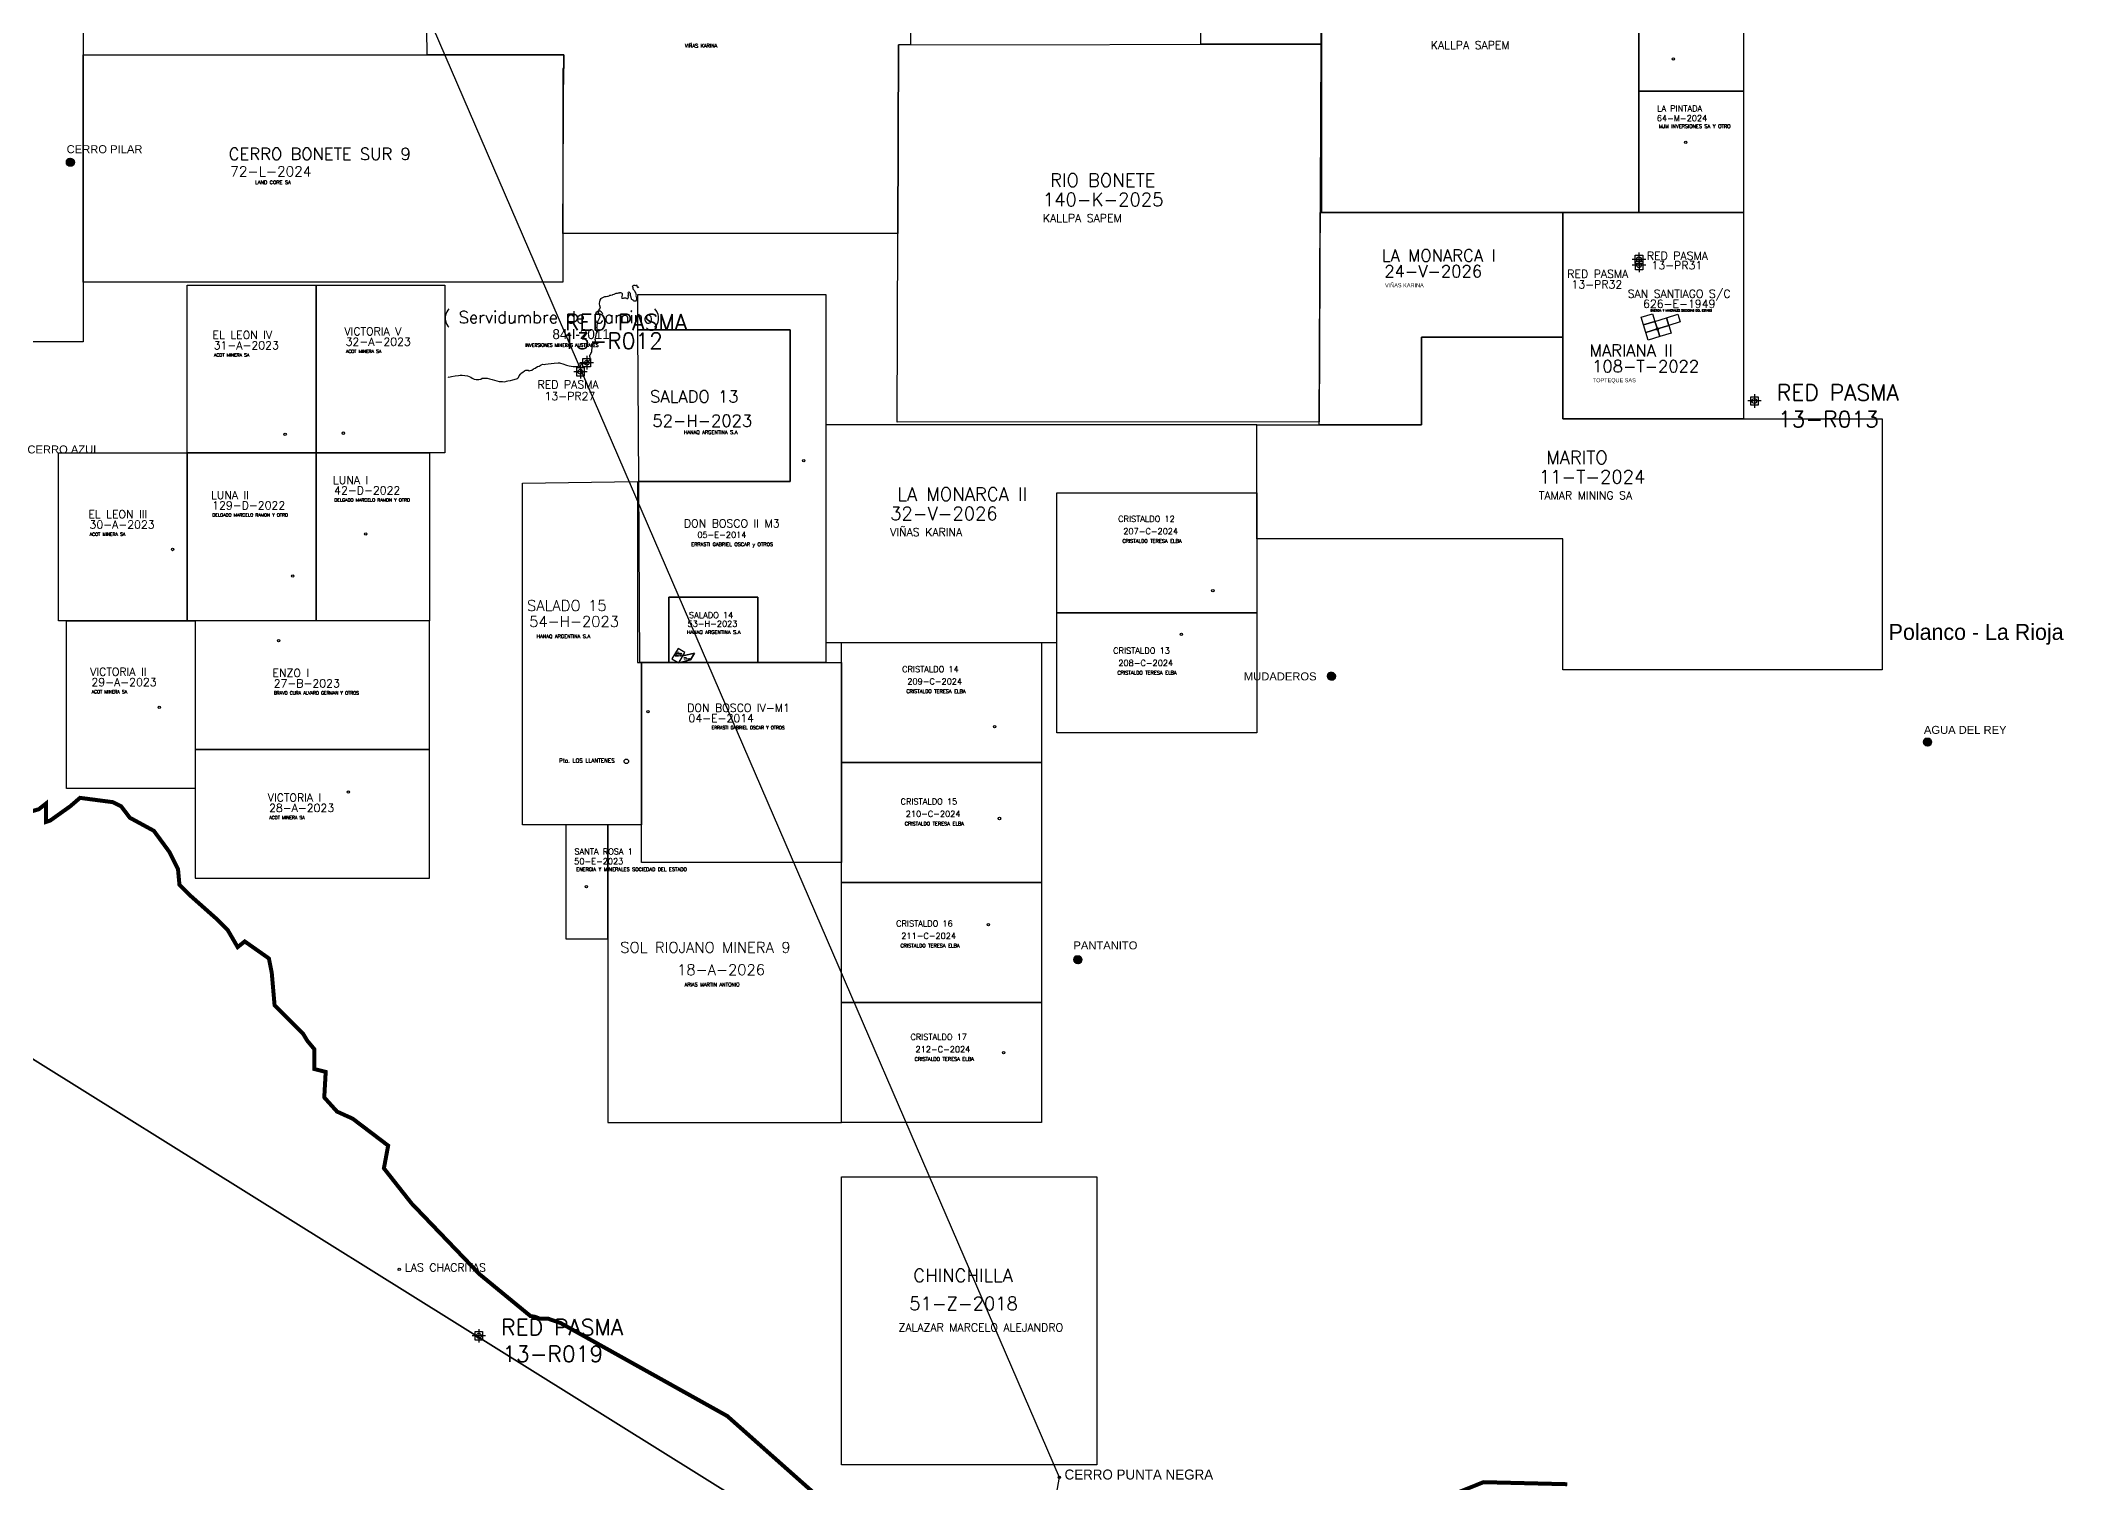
# Model space of a CAD drawing. Header units: metres. Extents: x -4406421 to 6012633, y 6449185 to 13337258.
# Drawn here: x 2519743 to 2570313, y 6831261 to 6867303 of the extents above; entities that cross this region are included whole.
import ezdxf

# ---------------------------------------------------------------- set-up
doc = ezdxf.new("R2010")
doc.units = ezdxf.units.M
doc.header["$LTSCALE"] = 20
doc.header["$MEASUREMENT"] = 0
for name, color, linetype in [('CAMINOS', 7, 'CONTINUOUS'), ('CATEOS', 7, 'CONTINUOUS'), ('LIMDEP', 9, 'CONTINUOUS'), ('MANIFEST', 1, 'CONTINUOUS'), ('MANIFEST-TEMP', 3, 'CONTINUOUS'), ('MINAPASMA', 40, 'CONTINUOUS'), ('MINAS', 76, 'CONTINUOUS'), ('P.A.S.M.A puntos', 241, 'CONTINUOUS'), ('SERVIDUMBRE', 44, 'CONTINUOUS'), ('ZONAS', 5, 'CONTINUOUS')]:
    doc.layers.add(name, color=color, linetype=linetype)
doc.layers.add('TITULARES', color=7, linetype='CONTINUOUS', true_color=0x04fbc6)
doc.styles.add('ROMANS', font='romans.shx', dxfattribs={"oblique": 1.17516e-08, "height": 3})
pattern_1 = [(45, (0, 0), (-0.0883883476483, 0.0883883476483), [])]

msp = doc.modelspace()

# ---------------------------------------------------------------- hatches: boundary and pattern name
at = {"layer": 'ZONAS', "ltscale": 100}
h = msp.add_hatch(dxfattribs=at)
h.set_pattern_fill('ANSI31', color=256, style=0)
h.set_pattern_definition(pattern_1)
h.paths.add_polyline_path([(2520390, 6864257, 1), (2520590, 6864257, 1)])
h = msp.add_hatch(dxfattribs=at)
h.set_pattern_fill('ANSI31', color=256, style=0)
h.set_pattern_definition(pattern_1)
h.paths.add_polyline_path([(2551913, 6851414, 1), (2552113, 6851414, 1)])
h = msp.add_hatch(dxfattribs=at)
h.set_pattern_fill('ANSI31', color=256, style=0)
h.set_pattern_definition(pattern_1)
h.paths.add_polyline_path([(2567013, 6849769, 1), (2566813, 6849769, 1)])
h = msp.add_hatch(dxfattribs=at)
h.set_pattern_fill('ANSI31', color=256, style=0)
h.set_pattern_definition(pattern_1)
h.paths.add_polyline_path([(2545574, 6844329, 1), (2545774, 6844329, 1)])

# ---------------------------------------------------------------- linework, layer by layer
at = {"layer": 'CAMINOS', "linetype": 'Continuous', "const_width": 100}
for points in [[(2540576, 6829669), (2536910, 6832923), (2532739, 6835250), (2532421, 6835360), (2532217, 6835360), (2532102, 6835404), (2531991, 6835422), (2530719, 6836467), (2529018, 6838239), (2529018, 6838239), (2528328, 6839114), (2528434, 6839682), (2527547, 6840355), (2527156, 6840532), (2526837, 6840886), (2526873, 6841524), (2526589, 6841595), (2526589, 6842091), (2526411, 6842304), (2526305, 6842481), (2525595, 6843190), (2525524, 6844005), (2525453, 6844360), (2524849, 6844785), (2524672, 6844643), (2524424, 6845068), (2524140, 6845352), (2523501, 6845919), (2523217, 6846202), (2523181, 6846592), (2522968, 6847018), (2522578, 6847549), (2521975, 6847877), (2521762, 6848160), (2521549, 6848266), (2520732, 6848373), (2520484, 6848160), (2520235, 6847983), (2519987, 6847806), (2519881, 6847770), (2519881, 6848231), (2519703, 6848089), (2519455, 6848018)], [(2557906, 6831219), (2555814, 6831270), (2546935, 6827706)]]:
    msp.add_lwpolyline(points, dxfattribs=at)
at = {"layer": 'CAMINOS', "linetype": 'Continuous'}
for centre, radius in [((2534387, 6849287), 56.6), ((2528710, 6836592), 30)]:
    msp.add_circle(centre, radius, dxfattribs=at)
at = {"layer": 'CATEOS', "color": 0, "ltscale": 100}
for points in [[(2518594, 6873816), (2519737, 6873816), (2519737, 6869331), (2520807, 6869331), (2520807, 6859769), (2518595, 6859768), (2518595, 6854890), (2514595, 6854890), (2514595, 6866214), (2518594, 6866214)], [(2529360, 6870656), (2541490, 6870656), (2541490, 6867196), (2541193, 6867196), (2541174, 6862478), (2532800, 6862478), (2532826, 6866947), (2529409, 6866947)], [(2520807, 6866947), (2532828, 6866947), (2532828, 6866600), (2532800, 6866600), (2532800, 6861259), (2520807, 6861259)], [(2554261, 6859885), (2557800, 6859891), (2557800, 6857850), (2565775, 6857850), (2565775, 6851572), (2557800, 6851572), (2557800, 6854850), (2550150, 6854850), (2550150, 6857700), (2554261, 6857700)], [(2550150, 6857700), (2539377, 6857700), (2539378, 6852258), (2545150, 6852258), (2545150, 6856000), (2550150, 6856000)], [(2539769, 6840258), (2539769, 6846756), (2534769, 6846756), (2534768, 6847700), (2533926, 6847700), (2533926, 6840256)]]:
    msp.add_lwpolyline(points, close=True, dxfattribs=at)
at = {"layer": 'CATEOS', "ltscale": 100}
for points in [[(2551775, 6863000), (2551770, 6872204), (2555144, 6872204), (2555149, 6870498), (2559700, 6870498), (2559700, 6863000)], [(2541154, 6857760), (2541193, 6867196), (2551747, 6867208), (2551708, 6857772)], [(2551730, 6863000), (2557800, 6863000), (2557800, 6859891), (2554261, 6859885), (2554261, 6857700), (2551708, 6857700)], [(2557800, 6863000), (2562310, 6863000), (2562310, 6857850), (2557800, 6857850)], [(2538483, 6860072), (2538483, 6856277), (2534698, 6856277), (2534677, 6860072)], [(2534670, 6856277), (2534670, 6851759), (2534768, 6851759), (2534768, 6847700), (2531795, 6847700), (2531795, 6856237)], [(2535446, 6853391), (2537674, 6853391), (2537674, 6851758), (2535739, 6851758), (2535989, 6851819), (2536092, 6851990), (2535801, 6851919), (2535853, 6852004), (2535682, 6852108), (2535526, 6851851), (2535680, 6851758), (2535446, 6851758)]]:
    msp.add_lwpolyline(points, close=True, dxfattribs=at)
at = {"layer": 'LIMDEP', "linetype": 'Continuous'}
for points in [[(2552669, 6821184), (2497152, 6855817)], [(2497152, 6855817), (2552669, 6821184)]]:
    msp.add_lwpolyline(points, dxfattribs=at)
at = {"layer": 'MANIFEST', "ltscale": 100}
for points in [[(2548747, 6867208), (2548747, 6872208), (2551747, 6872208), (2551747, 6867208)], [(2559700, 6863000), (2559700, 6866038), (2562310, 6866038), (2562310, 6863000)], [(2523414, 6861188), (2526632, 6861188), (2526632, 6856994), (2523414, 6856994)], [(2526632, 6861188), (2529851, 6861188), (2529851, 6856994), (2526632, 6856994)], [(2534768, 6851758), (2534768, 6851759), (2534722, 6851759), (2534698, 6856277), (2538483, 6856277), (2538483, 6860072), (2534677, 6860072), (2534677, 6860954), (2539377, 6860954), (2539378, 6851759), (2537674, 6851758), (2537674, 6853391), (2535446, 6853391), (2535446, 6851758)], [(2520195, 6856994), (2523414, 6856994), (2523414, 6852800), (2520195, 6852800)], [(2523414, 6856994), (2526632, 6856994), (2526632, 6852800), (2523414, 6852800)], [(2545150, 6856000), (2550150, 6856000), (2550150, 6853000), (2545150, 6853000)], [(2520391, 6852800), (2523610, 6852800), (2523610, 6848606), (2520391, 6848606)], [(2529469, 6852800), (2523610, 6852800), (2523610, 6849581), (2529469, 6849581)], [(2545150, 6853000), (2550150, 6853000), (2550150, 6850000), (2545150, 6850000)], [(2539769, 6852258), (2544769, 6852258), (2544769, 6849258), (2539769, 6849258)], [(2534769, 6851758), (2535680, 6851758), (2535697, 6851748), (2535739, 6851758), (2539769, 6851758), (2539769, 6846759), (2534769, 6846759)], [(2529469, 6849581), (2523610, 6849581), (2523610, 6846362), (2529469, 6846362)], [(2539769, 6849258), (2544769, 6849258), (2544769, 6846258), (2539769, 6846258)], [(2532879, 6847700), (2532879, 6844848), (2533926, 6844848), (2533926, 6847700)], [(2539769, 6846258), (2544769, 6846258), (2544769, 6843258), (2539769, 6843258)], [(2539769, 6843258), (2544769, 6843258), (2544769, 6840258), (2539769, 6840258)]]:
    msp.add_lwpolyline(points, close=True, dxfattribs=at)
at = {"layer": 'MANIFEST', "color": 1, "ltscale": 100}
for points in [[(2559700, 6869100), (2562310, 6869100), (2562310, 6866038), (2559700, 6866038)], [(2526632, 6856994), (2529469, 6856994), (2529469, 6852800), (2526632, 6852800)], [(2539769, 6838900), (2546150, 6838900), (2546150, 6831700), (2539769, 6831700), (2539769, 6831700)]]:
    msp.add_lwpolyline(points, close=True, dxfattribs=at)
for centre in [(2560561, 6866840), (2527872, 6854968)]:
    msp.add_circle(centre, 30, dxfattribs=at)
at = {"layer": 'MANIFEST', "ltscale": 100}
for centre in [(2560868, 6864755), (2525859, 6857456), (2527314, 6857488), (2538823, 6856800), (2523045, 6854581), (2526049, 6853916), (2549048, 6853551), (2525694, 6852302), (2548262, 6852458), (2522712, 6850634), (2534926, 6850527), (2543594, 6850153), (2527441, 6848517), (2543715, 6847857), (2533391, 6846156), (2543439, 6845207), (2543818, 6842005)]:
    msp.add_circle(centre, 30, dxfattribs=at)
at = {"layer": 'MANIFEST-TEMP', "color": 5, "ltscale": 100}
msp.add_circle((2545210, 6831392), 30, dxfattribs=at)
at = {"layer": 'MINAS', "ltscale": 100}
for points in [[(2559754, 6860383), (2560040, 6860473), (2560100, 6860283), (2559814, 6860192), (2559754, 6860383)], [(2560100, 6860283), (2560386, 6860373), (2560446, 6860182), (2560160, 6860092), (2560100, 6860283)], [(2560386, 6860373), (2560672, 6860463), (2560733, 6860272), (2560446, 6860182), (2560386, 6860373)], [(2559814, 6860192), (2560100, 6860283), (2560160, 6860092), (2559874, 6860002), (2559814, 6860192)], [(2559874, 6860002), (2560160, 6860092), (2560220, 6859901), (2559934, 6859811), (2559874, 6860002)], [(2560160, 6860092), (2560446, 6860182), (2560507, 6859991), (2560220, 6859901), (2560160, 6860092)]]:
    msp.add_lwpolyline(points, dxfattribs=at)
at = {"layer": 'MINAS', "linetype": 'Continuous'}
for points in [[(2535697, 6851748), (2535853, 6852004), (2535682, 6852108), (2535526, 6851851)], [(2535697, 6851748), (2535801, 6851919), (2536092, 6851990), (2535989, 6851819)]]:
    msp.add_lwpolyline(points, close=True, dxfattribs=at)
at = {"layer": 'MINAS', "ltscale": 100}
msp.add_circle((2560160, 6860092), 30, dxfattribs=at)
at = {"layer": 'P.A.S.M.A puntos', "color": 61, "ltscale": 100}
for p, q in [((2559869, 6861832), (2559531, 6861832)), ((2559700, 6862000), (2559700, 6861663)), ((2559704, 6861846), (2559704, 6861509)), ((2559871, 6861684), (2559534, 6861684)), ((2533409, 6859022), (2533072, 6859022)), ((2533241, 6859190), (2533241, 6858853))]:
    msp.add_line(p, q, dxfattribs=at)
at = {"layer": 'P.A.S.M.A puntos', "ltscale": 100}
for p, q in [((2533397, 6859417), (2533397, 6859080)), ((2533397, 6859417), (2533397, 6859080)), ((2533566, 6859248), (2533228, 6859248)), ((2533566, 6859248), (2533228, 6859248)), ((2562755, 6858292), (2562418, 6858292)), ((2562755, 6858292), (2562418, 6858292)), ((2562586, 6858461), (2562586, 6858123)), ((2562586, 6858461), (2562586, 6858123)), ((2530700, 6835097), (2530700, 6834760)), ((2530700, 6835097), (2530700, 6834760)), ((2530869, 6834928), (2530531, 6834928)), ((2530869, 6834928), (2530531, 6834928))]:
    msp.add_line(p, q, dxfattribs=at)
at = {"layer": 'P.A.S.M.A puntos', "color": 61, "ltscale": 100}
for points in [[(2559607, 6861938), (2559793, 6861938), (2559793, 6861725), (2559607, 6861725)], [(2559611, 6861784), (2559797, 6861784), (2559797, 6861572), (2559611, 6861572)], [(2533148, 6859128), (2533334, 6859128), (2533334, 6858915), (2533148, 6858915)]]:
    msp.add_lwpolyline(points, close=True, dxfattribs=at)
at = {"layer": 'P.A.S.M.A puntos', "ltscale": 100}
for points in [[(2533304, 6859354), (2533490, 6859354), (2533490, 6859142), (2533304, 6859142)], [(2533304, 6859354), (2533490, 6859354), (2533490, 6859142), (2533304, 6859142)], [(2562494, 6858398), (2562679, 6858398), (2562679, 6858186), (2562494, 6858186)], [(2562494, 6858398), (2562679, 6858398), (2562679, 6858186), (2562494, 6858186)], [(2530607, 6835034), (2530793, 6835034), (2530793, 6834822), (2530607, 6834822)], [(2530607, 6835034), (2530793, 6835034), (2530793, 6834822), (2530607, 6834822)]]:
    msp.add_lwpolyline(points, close=True, dxfattribs=at)
at = {"layer": 'P.A.S.M.A puntos', "color": 61, "ltscale": 100}
for centre in [(2559698, 6861833), (2559702, 6861684), (2533240, 6859023)]:
    msp.add_circle(centre, 60, dxfattribs=at)
at = {"layer": 'P.A.S.M.A puntos', "ltscale": 100}
for centre in [(2533397, 6859248), (2533397, 6859248), (2562586, 6858292), (2562586, 6858292), (2530700, 6834928), (2530700, 6834928)]:
    msp.add_circle(centre, 60, dxfattribs=at)
at = {"layer": 'SERVIDUMBRE', "lineweight": 30, "ltscale": 100}
for points in [[(2533622, 6859904), (2533633, 6859940), (2533646, 6859988), (2533664, 6860024), (2533671, 6860045), (2533665, 6860069), (2533656, 6860100), (2533653, 6860133), (2533656, 6860157), (2533660, 6860185), (2533671, 6860226), (2533673, 6860249), (2533677, 6860275), (2533685, 6860298), (2533699, 6860325), (2533700, 6860326), (2533710, 6860349), (2533727, 6860381), (2533730, 6860408), (2533713, 6860443), (2533702, 6860475), (2533695, 6860500), (2533696, 6860534), (2533703, 6860558), (2533724, 6860593), (2533736, 6860617), (2533738, 6860646), (2533723, 6860668), (2533718, 6860718), (2533722, 6860785), (2533730, 6860809), (2533760, 6860853), (2533768, 6860862), (2533800, 6860882), (2533847, 6860902), (2533876, 6860904), (2533885, 6860906), (2533921, 6860911), (2533933, 6860913), (2533959, 6860921), (2533976, 6860934), (2534004, 6860939), (2534039, 6860949), (2534052, 6860953), (2534081, 6860960), (2534099, 6860968), (2534115, 6860977), (2534131, 6860985), (2534155, 6860990), (2534171, 6860989), (2534192, 6860994)], [(2534192, 6860994), (2534216, 6860998), (2534226, 6861001), (2534244, 6861001), (2534269, 6860994), (2534282, 6860977), (2534286, 6860953), (2534283, 6860934), (2534272, 6860904), (2534265, 6860883), (2534278, 6860864), (2534297, 6860862), (2534318, 6860866), (2534331, 6860870), (2534334, 6860870), (2534364, 6860870), (2534390, 6860866), (2534404, 6860856), (2534423, 6860857), (2534436, 6860872), (2534439, 6860885), (2534438, 6860899), (2534431, 6860912), (2534434, 6860930), (2534438, 6860934), (2534442, 6860946), (2534445, 6860960), (2534441, 6860978), (2534437, 6860997), (2534439, 6861011), (2534451, 6861019), (2534461, 6861015), (2534477, 6860999), (2534481, 6860986), (2534484, 6860969), (2534486, 6860952), (2534487, 6860936), (2534495, 6860911), (2534496, 6860892), (2534500, 6860877), (2534505, 6860863), (2534509, 6860849), (2534517, 6860835), (2534530, 6860827), (2534546, 6860819), (2534558, 6860805), (2534571, 6860795), (2534584, 6860793), (2534603, 6860792), (2534620, 6860792), (2534630, 6860798)], [(2534630, 6860798), (2534640, 6860813), (2534652, 6860837), (2534651, 6860861), (2534646, 6860875), (2534639, 6860890), (2534630, 6860921), (2534639, 6860940), (2534637, 6860955), (2534633, 6860969), (2534624, 6860990), (2534623, 6860999), (2534607, 6861008), (2534605, 6861027), (2534598, 6861037), (2534584, 6861056), (2534574, 6861070), (2534560, 6861088), (2534558, 6861100), (2534559, 6861113), (2534556, 6861130), (2534542, 6861145), (2534549, 6861161), (2534560, 6861176), (2534579, 6861188), (2534593, 6861189), (2534609, 6861178), (2534630, 6861187), (2534640, 6861198), (2534647, 6861180), (2534646, 6861157), (2534658, 6861150), (2534664, 6861142), (2534668, 6861137), (2534678, 6861132), (2534690, 6861140), (2534701, 6861143)], [(2532205, 6859164), (2532258, 6859192), (2532298, 6859209), (2532334, 6859207), (2532369, 6859213), (2532434, 6859217), (2532582, 6859235), (2532680, 6859247), (2532714, 6859247), (2532743, 6859239), (2532800, 6859221), (2532896, 6859185), (2532959, 6859173), (2533057, 6859156), (2533134, 6859155), (2533175, 6859158), (2533190, 6859168), (2533200, 6859183), (2533206, 6859210), (2533214, 6859231), (2533238, 6859231), (2533250, 6859209), (2533267, 6859215), (2533285, 6859231), (2533319, 6859234), (2533348, 6859231), (2533385, 6859238), (2533404, 6859249), (2533437, 6859276), (2533457, 6859303), (2533480, 6859328), (2533487, 6859350), (2533481, 6859379), (2533474, 6859408), (2533478, 6859435), (2533488, 6859450), (2533503, 6859478), (2533515, 6859501), (2533527, 6859531), (2533527, 6859561), (2533533, 6859602), (2533535, 6859643), (2533543, 6859691), (2533553, 6859727), (2533565, 6859748), (2533591, 6859765), (2533615, 6859779), (2533621, 6859800), (2533608, 6859825), (2533615, 6859862), (2533622, 6859904)], [(2529927, 6858892), (2529948, 6858891), (2530019, 6858906), (2530113, 6858920), (2530195, 6858933), (2530238, 6858941), (2530282, 6858941), (2530354, 6858931), (2530420, 6858924), (2530460, 6858906), (2530499, 6858889), (2530536, 6858860), (2530584, 6858837), (2530633, 6858828), (2530700, 6858828), (2530748, 6858839), (2530785, 6858859), (2530862, 6858866), (2530911, 6858859), (2530967, 6858848), (2531030, 6858833), (2531093, 6858813), (2531205, 6858781), (2531217, 6858780), (2531293, 6858779), (2531351, 6858775), (2531393, 6858784), (2531429, 6858793), (2531489, 6858807), (2531549, 6858820), (2531640, 6858843), (2531667, 6858856), (2531689, 6858883), (2531712, 6858925), (2531740, 6858959), (2531758, 6858982), (2531762, 6858986), (2531802, 6859016), (2531842, 6859044), (2531878, 6859059), (2531909, 6859065), (2531933, 6859062), (2531958, 6859050), (2531987, 6859051), (2532029, 6859066), (2532071, 6859092), (2532110, 6859114), (2532165, 6859151), (2532205, 6859164)]]:
    msp.add_lwpolyline(points, dxfattribs=at)
at = {"layer": 'ZONAS', "ltscale": 100}
msp.add_lwpolyline([(2471768, 6897600), (2502096, 6895884), (2528819, 6869331), (2545210, 6831392), (2536610, 6782592)], dxfattribs=at)
for centre in [(2520490, 6864257), (2552013, 6851414), (2566913, 6849769), (2545674, 6844329)]:
    msp.add_circle(centre, 100, dxfattribs=at)

# ---------------------------------------------------------------- texts
at = {"layer": 'CAMINOS', "linetype": 'Continuous', "style": 'ROMANS'}
msp.add_text('Pto. LOS LLANTENES', height=100, dxfattribs=at).set_placement((2532710, 6849255))
msp.add_text('Pto. LOS LLANTENES', height=100, dxfattribs=at).set_placement((2532710, 6849255))
at = {"layer": 'CAMINOS', "style": 'ROMANS'}
msp.add_text('LAS CHACRITAS', height=200, dxfattribs=at).set_placement((2528854, 6836534))
at = {"layer": 'CATEOS', "linetype": 'Continuous', "style": 'ROMANS', "oblique": 0}
for s, height, p in [('CERRO BONETE SUR 9', 300, (2524449, 6864316)), ('72-L-2024', 250, (2524489, 6863906)), ('53-H-2023', 150, (2535917, 6852649)), ('SALADO 14', 150, (2535953, 6852865))]:
    msp.add_text(s, height=height, dxfattribs=at).set_placement(p)
at = {"layer": 'CATEOS', "style": 'ROMANS'}
for s, p in [('RIO BONETE', (2544980, 6863647)), ('140-K-2025', (2544800, 6863165)), ('MARITO', (2557378, 6856716)), ('11-T-2024', (2557199, 6856234)), ('LA MONARCA II', (2541163, 6855798)), ('32-V-2026', (2540983, 6855316))]:
    msp.add_text(s, height=330, dxfattribs=at).set_placement(p)
at = {"layer": 'CATEOS', "style": 'ROMANS', "oblique": 0}
for s, p in [('LA MONARCA I', (2553271, 6861780)), ('24-V-2026', (2553335, 6861384)), ('MARIANA II', (2558466, 6859406)), ('108-T-2022', (2558530, 6859010))]:
    msp.add_text(s, height=300, dxfattribs=at).set_placement(p)
at = {"layer": 'CATEOS', "linetype": 'Continuous', "style": 'ROMANS'}
for s, height, p in [('SALADO 13', 300, (2534981, 6858256)), ('52-H-2023', 300, (2535039, 6857650)), ('SALADO 15', 270, (2531904, 6853045)), ('54-H-2023', 270, (2531959, 6852645)), ('SOL RIOJANO MINERA 9', 270, (2534236, 6844500)), ('18-A-2026', 270, (2535656, 6843942))]:
    msp.add_text(s, height=height, dxfattribs=at).set_placement(p)
at = {"layer": 'MANIFEST', "linetype": 'Continuous', "style": 'ROMANS'}
for s, height, p in [('64-M-2024', 150, (2560146, 6865283)), ('LA PINTADA', 150, (2560153, 6865529)), ('EL LEON IV', 200, (2524043, 6859842)), ('VICTORIA V', 200, (2527341, 6859933)), ('32-A-2023', 200, (2527371, 6859674)), ('31-A-2023', 200, (2524073, 6859583)), ('LUNA I', 200, (2527054, 6856217)), ('LUNA II', 200, (2524005, 6855842)), ('129-D-2022', 200, (2524035, 6855583)), ('42-D-2022', 200, (2527084, 6855958)), ('EL LEON III', 200, (2520939, 6855362)), ('30-A-2023', 200, (2520969, 6855103)), ('DON BOSCO II M3 ', 200, (2535827, 6855133)), ('05-E-2014', 150, (2536162, 6854872)), ('VICTORIA II', 200, (2520987, 6851424)), ('29-A-2023', 200, (2521017, 6851165)), ('ENZO I', 200, (2525543, 6851394)), ('27-B-2023', 200, (2525572, 6851135)), ('DON BOSCO IV-M1', 200, (2535911, 6850523)), ('04-E-2014', 200, (2535941, 6850264)), ('VICTORIA I', 200, (2525426, 6848279)), ('28-A-2023', 200, (2525456, 6848020)), ('50-E-2023', 150, (2533084, 6846712)), ('SANTA ROSA 1', 150, (2533091, 6846958))]:
    msp.add_text(s, height=height, dxfattribs=at).set_placement(p)
at = {"layer": 'MANIFEST', "linetype": 'Continuous', "style": 'ROMANS', "oblique": 0}
for s, p in [('CRISTALDO 12', (2546682, 6855269)), ('207-C-2024', (2546810, 6854961)), ('CRISTALDO 13', (2546558, 6851977)), ('208-C-2024', (2546686, 6851669)), ('CRISTALDO 14', (2541282, 6851515)), ('209-C-2024', (2541411, 6851207)), ('CRISTALDO 15', (2541243, 6848206)), ('210-C-2024', (2541371, 6847898)), ('CRISTALDO 16', (2541132, 6845157)), ('211-C-2024', (2541260, 6844849)), ('CRISTALDO 17', (2541489, 6842322)), ('212-C-2024', (2541617, 6842014))]:
    msp.add_text(s, height=150, dxfattribs=at).set_placement(p)
at = {"layer": 'MANIFEST', "color": 5, "linetype": 'Continuous', "style": 'ROMANS', "oblique": 0}
for p in [(2541238, 6844635), (2541595, 6841800)]:
    msp.add_text('CRISTALDO TERESA ELBA', height=90, dxfattribs=at).set_placement(p)
at = {"layer": 'MANIFEST', "color": 1, "style": 'ROMANS'}
for s, p in [('CHINCHILLA ', (2541560, 6836273)), ('51-Z-2018', (2541460, 6835573))]:
    msp.add_text(s, height=330, dxfattribs=at).set_placement(p)
at = {"layer": 'MINAPASMA', "color": 2}
for s, height, p in [('Polanco - La Rioja', 400, (2565942, 6852320)), ('CERRO PUNTA NEGRA', 250, (2545341, 6831336))]:
    msp.add_text(s, height=height, dxfattribs=at).set_placement(p)
at = {"layer": 'MINAS', "linetype": 'Continuous', "style": 'ROMANS'}
for s, height, p in [('SAN SANTIAGO S/C', 200, (2559417, 6860872)), ('626-E-1949', 200, (2559802, 6860621)), ('ENERGIA Y MINERALES SOCIEDAD DEL ESTADO', 50, (2559984, 6860528)), ('2649-S-1959', 20, (2535576, 6851932)), ('SANTIAGO A ROBERTO Y GIMENEZ BENJAMIN', 5, (2535609, 6851913)), ('LA RAMADA', 20, (2535626, 6851971)), ('MINA', 20, (2535644, 6852006)), ('MINA', 20, (2535826, 6851873)), ('LA RAMADA', 20, (2535834, 6851837))]:
    msp.add_text(s, height=height, dxfattribs=at).set_placement(p)
at = {"layer": 'P.A.S.M.A puntos', "color": 61, "linetype": 'Continuous', "style": 'ROMANS', "oblique": 0}
for s, p in [('RED PASMA', (2559897, 6861824)), ('RED PASMA', (2557908, 6861368)), ('13-PR32', (2558013, 6861105)), ('13-PR31', (2560013, 6861583)), ('RED PASMA', (2532168, 6858603)), ('13-PR27', (2532344, 6858313))]:
    msp.add_text(s, height=200, dxfattribs=at).set_placement(p)
at = {"layer": 'P.A.S.M.A puntos', "linetype": 'Continuous', "style": 'ROMANS', "oblique": 0}
for s, p in [('RED PASMA', (2532855, 6860061)), ('13-R012', (2532780, 6859595)), ('RED PASMA', (2563148, 6858305)), ('RED PASMA', (2563148, 6858305)), ('13-R013', (2563174, 6857639)), ('13-R013', (2563174, 6857639)), ('RED PASMA', (2531261, 6834942)), ('RED PASMA', (2531261, 6834942)), ('13-R019', (2531287, 6834275)), ('13-R019', (2531287, 6834275))]:
    msp.add_text(s, height=400, dxfattribs=at).set_placement(p)
at = {"layer": 'SERVIDUMBRE', "linetype": 'Continuous', "style": 'ROMANS', "oblique": 0}
msp.add_text(' ( Servidumbre de Camino)', height=300, dxfattribs=at).set_placement((2529605, 6860235))
at = {"layer": 'SERVIDUMBRE'}
msp.add_text('84-I-2011', height=250, dxfattribs=at).set_placement((2532541, 6859838))
at = {"layer": 'TITULARES', "color": 5, "linetype": 'Continuous', "style": 'ROMANS'}
for s, p in [('VIÑAS KARINA', (2535851, 6867126)), ('LAND CORE SA', (2525110, 6863712)), ('ERRASTI GABRIEL OSCAR y OTROS', (2536008, 6854664))]:
    msp.add_text(s, height=90, dxfattribs=at).set_placement(p)
at = {"layer": 'TITULARES', "color": 160, "linetype": 'Continuous', "style": 'ROMANS'}
for s, height, p in [('KALLPA SAPEM', 200, (2554496, 6867086)), ('MJM INVERSIONES SA Y OTRO', 90, (2560200, 6865113)), ('KALLPA SAPEM', 200, (2544800, 6862764)), ('ACOT MINERA SA ', 80, (2524079, 6859403)), ('ACOT MINERA SA ', 80, (2527377, 6859494)), ('HANAQ ARGENTINA S.A', 90, (2535829, 6857466)), ('DELGADO MARCELO RAMON Y OTRO', 80, (2527090, 6855778)), ('TAMAR MINING SA', 200, (2557199, 6855834)), ('DELGADO MARCELO RAMON Y OTRO', 80, (2524041, 6855404)), ('ACOT MINERA SA ', 80, (2520975, 6854923)), ('VIÑAS KARINA', 200, (2540983, 6854915)), ('HANAQ ARGENTINA S.A', 90, (2532146, 6852365)), ('HANAQ ARGENTINA S.A', 90, (2535905, 6852469)), ('ACOT MINERA SA', 80, (2521023, 6850985)), ('BRAVO CURA ALVARO GERMAN Y OTROS', 80, (2525578, 6850956)), ('ERRASTI GABRIEL OSCAR Y OTROS', 80, (2536518, 6850090)), ('ACOT MINERA SA ', 80, (2525462, 6847841)), ('ENERGIA Y MINERALES SOCIEDAD DEL ESTADO', 90, (2533137, 6846542)), ('ARIAS MARTIN ANTONIO', 90, (2535843, 6843662)), ('ZALAZAR MARCELO ALEJANDRO', 200, (2541191, 6835037))]:
    msp.add_text(s, height=height, dxfattribs=at).set_placement(p)
at = {"layer": 'TITULARES', "color": 160}
for s, p in [('VIÑAS KARINA', (2553352, 6861134)), ('TOPTEQUE SAS', (2558547, 6858760))]:
    msp.add_text(s, height=100, dxfattribs=at).set_placement(p)
at = {"layer": 'TITULARES', "color": 33, "linetype": 'Continuous', "style": 'ROMANS'}
msp.add_text('INVERSIONES MINERAS AUSTRALES', height=80, dxfattribs=at).set_placement((2531862, 6859649))
at = {"layer": 'TITULARES', "color": 5, "linetype": 'Continuous', "style": 'ROMANS', "oblique": 0}
for p in [(2546788, 6854747), (2546664, 6851455), (2541388, 6850992), (2541348, 6847684)]:
    msp.add_text('CRISTALDO TERESA ELBA', height=90, dxfattribs=at).set_placement(p)
at = {"layer": 'ZONAS', "ltscale": 100, "char_height": 200, "attachment_point": 1, "style": 'ROMANS'}
for s, insert, width in [('{\\fArial|b0|i0|c0|p34;CERRO PILAR}', (2520398, 6864685), 2219.35), ('{\\fArial|b0|i0|c0|p34;CERRO AZUL}', (2519417, 6857181), 2219.35), ('{\\fArial|b0|i0|c0|p34;MUDADEROS}', (2549825, 6851509), 2134.88), ('{\\fArial|b0|i0|c0|p34;AGUA DEL REY}', (2566823, 6850172), 2134.88), ('{\\fArial|b0|i0|c0|p34;PANTANITO}', (2545564, 6844786), 2134.88)]:
    msp.add_mtext(s, dxfattribs=dict(at, insert=insert, width=width))

doc.saveas('drawing.dxf')
